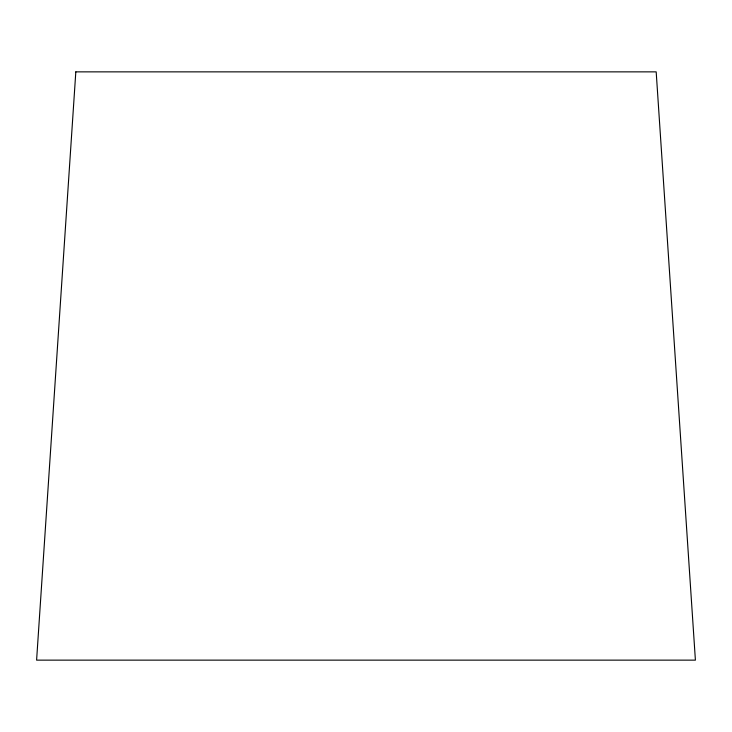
<?xml version="1.0" encoding="UTF-8"?>
<svg xmlns="http://www.w3.org/2000/svg" width="732" height="732" viewBox="0 0 732 732"><rect width="100%" height="100%" fill="white"/><g stroke="black" fill="none" stroke-linecap="round" stroke-linejoin="round"><path stroke-width="1.1" d="M75.817 71.864L36.6 660.136L695.4 660.136L656.183 71.864L75.817 71.864"/></g></svg>
